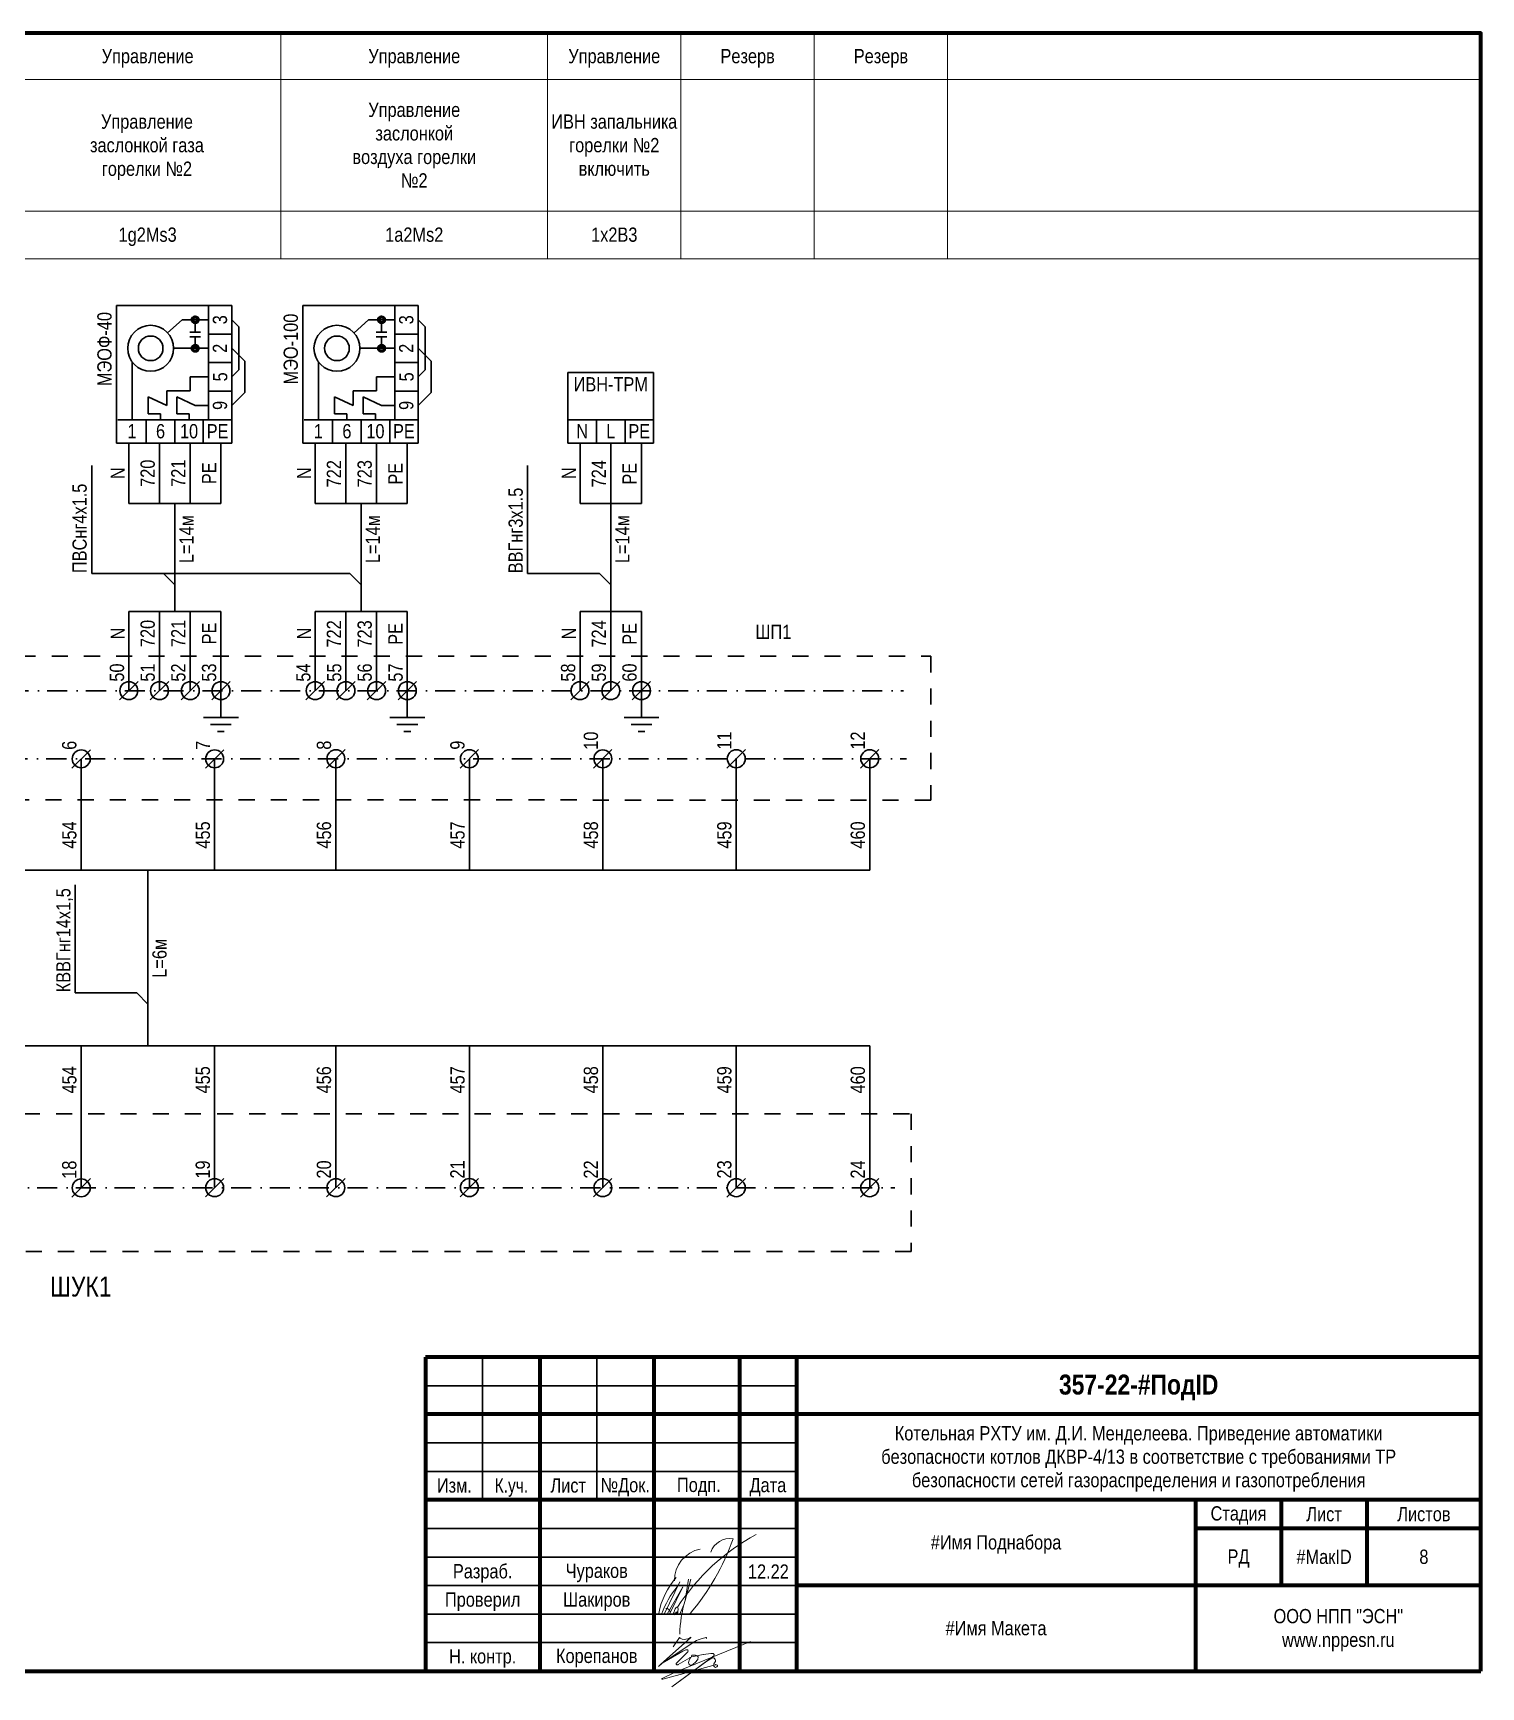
# Model space of a CAD drawing. Header units: millimetres. Extents: x -6000 to 26000, y -6000 to 26000.
# Drawn here: x 161.2 to 415, y -3830.4 to -3540.6 of the extents above; entities that cross this region are included whole.
import ezdxf

# ---------------------------------------------------------------- set-up
doc = ezdxf.new("R2010")
doc.units = ezdxf.units.MM
doc.header["$MEASUREMENT"] = 0
doc.linetypes.add('Штриховая', pattern=[5.644444, 2.822222, -2.822222])
doc.linetypes.add('Штрихпунктирная', pattern=[6.702778, 3.527778, -1.763889, 0, -1.411111])
for name, color, linetype, lineweight in [('0_Ном._пера__1', 7, 'Continuous', 15), ('0_Ном._пера__21', 7, 'Continuous', 30), ('0_Ном._пера__246', 7, 'Continuous', 100), ('2D - Общий_Ном._пера__1', 7, 'Continuous', 15), ('2D - Общий_Ном._пера__21', 7, 'Continuous', 30), ('2D - Общий_Ном._пера__41', 7, 'Continuous', 60), ('Аннотация - Текст_Ном._пера__1', 7, 'Continuous', 15)]:
    doc.layers.add(name, color=color, linetype=linetype, lineweight=lineweight)
doc.layers.add('0_Ном._пера__9', color=7, linetype='Continuous', lineweight=15, true_color=0x3dad99)
doc.styles.add('СГЕНЕРИР_СТИЛЬ_1', font='')
doc.styles.add('СГЕНЕРИР_СТИЛЬ_4', font='')
doc.styles.get('СГЕНЕРИР_СТИЛЬ_1').set_extended_font_data('Arial Narrow')
doc.styles.get('СГЕНЕРИР_СТИЛЬ_4').set_extended_font_data('Arial Narrow', bold=True)

msp = doc.modelspace()

# ---------------------------------------------------------------- linework, layer by layer
at = {"layer": '0_Ном._пера__21', "color": 7, "linetype": 'Continuous', "lineweight": 30}
for p, q in [((415, -3772.65), (230, -3772.65)), ((230, -3772.65), (230, -3827.65)), ((240, -3772.65), (240, -3797.65)), ((250, -3772.65), (250, -3827.65)), ((260, -3772.65), (260, -3797.65)), ((270, -3772.65), (270, -3827.65)), ((285, -3772.65), (285, -3827.65)), ((295, -3772.65), (295, -3827.65)), ((230, -3777.65), (295, -3777.65)), ((415, -3782.65), (230, -3782.65)), ((230, -3787.65), (295, -3787.65)), ((295, -3792.65), (230, -3792.65)), ((415, -3797.65), (230, -3797.65)), ((365, -3827.65), (365, -3797.65)), ((380, -3797.65), (380, -3812.65)), ((395, -3797.65), (395, -3812.65)), ((295, -3802.65), (230, -3802.65)), ((415, -3802.65), (365, -3802.65)), ((295, -3807.65), (230, -3807.65)), ((295, -3812.65), (230, -3812.65)), ((415, -3812.65), (295, -3812.65)), ((295, -3817.65), (230, -3817.65)), ((295, -3822.65), (230, -3822.65))]:
    msp.add_line(p, q, dxfattribs=at)
at = {"layer": '0_Ном._пера__246', "color": 7, "linetype": 'Continuous', "lineweight": 100}
for p, q in [((415, -3772.65), (230, -3772.65)), ((230, -3772.65), (230, -3827.65)), ((250, -3772.65), (250, -3827.65)), ((270, -3772.65), (270, -3827.65)), ((285, -3772.65), (285, -3827.65)), ((295, -3772.65), (295, -3827.65)), ((415, -3782.65), (230, -3782.65)), ((415, -3797.65), (230, -3797.65)), ((365, -3827.65), (365, -3797.65)), ((380, -3797.65), (380, -3812.65)), ((395, -3797.65), (395, -3812.65)), ((415, -3802.65), (365, -3802.65)), ((415, -3812.65), (295, -3812.65))]:
    msp.add_line(p, q, dxfattribs=at)
at = {"layer": '0_Ном._пера__246', "color": 7, "linetype": 'Continuous', "lineweight": 100, "flags": 128}
msp.add_lwpolyline([(415, -3827.65), (415, -3540.65), (20, -3540.65), (20, -3827.65)], close=True, dxfattribs=at)
at = {"layer": '0_Ном._пера__9', "color": 135, "linetype": 'Continuous', "lineweight": 15, "true_color": 0x3dad99}
for p, q in [((274.54, -3811.99), (271.86, -3817.54)), ((272.35, -3817.64), (275.1, -3812.85)), ((275.1, -3812.85), (272.84, -3817.54)), ((275.49, -3815.28), (276.47, -3811.52)), ((275.49, -3815.28), (276.07, -3811.55)), ((274.53, -3817.8), (275.27, -3816.05)), ((273.33, -3817.64), (273.51, -3817.31)), ((274.27, -3816.71), (274.13, -3817.75))]:
    msp.add_line(p, q, dxfattribs=at)
at = {"layer": '0_Ном._пера__9', "color": 135, "linetype": 'Continuous', "lineweight": 15, "true_color": 0x3dad99, "flags": 128}
for points in [[(273.37, -3823.4), (274.48, -3821.77, -0.414214), (274.51, -3821.77), (274.64, -3821.86, 0.267949), (275.98, -3821.96), (276.48, -3821.72, -0.775573), (276.51, -3821.75), (271.17, -3826.49), (270.81, -3826.84), (270.95, -3826.7, 0.030067), (271.39, -3826.33), (276.91, -3822.64, -0.091908), (278.11, -3822.05), (279.12, -3821.78, -0.933541), (279.19, -3821.9)], [(271.87, -3826.02), (275.11, -3824.17, -0.08719), (275.64, -3823.94), (275.75, -3823.91, -0.702393), (275.98, -3824.25), (273.94, -3826.28, 0.136086), (273.9, -3826.39, 0.443716), (274.02, -3826.52), (274.18, -3826.52, 0.161222), (274.25, -3826.5), (276.29, -3825.3, -0.026522), (276.38, -3825.24, -0.768791), (276.46, -3825.31), (276.23, -3825.74, 0.105043), (276.11, -3826.16, 0.43472), (276.54, -3826.62, 0.16132), (276.66, -3826.58), (277.28, -3826.12, 0.102211), (277.56, -3825.81), (277.58, -3825.77, -0.023478), (277.62, -3825.71, 0.197304), (277.75, -3825.15, 0.161257), (277.69, -3825.04, 0.094433), (277.46, -3824.89), (277.44, -3824.88, 0.083774), (277.2, -3824.82, 0.05387), (276.8, -3824.84, 0.985858), (276.69, -3825.16), (278.65, -3824.72, -0.027151), (278.73, -3824.71), (280.02, -3824.57, -0.046388), (280.15, -3824.56), (280.38, -3824.58, -0.65616), (280.5, -3824.94), (273.14, -3830.41), (279.32, -3825.91), (280.16, -3825.36), (280.27, -3825.34, -0.038414), (280.38, -3825.33), (280.48, -3825.33), (280.5, -3825.34, -0.402341), (280.8, -3825.94, 0.020676), (280.78, -3826), (280.55, -3826.38, 0.467701), (280.83, -3826.99, 0.131652), (281.07, -3826.9, 0.726247), (280.97, -3826.53), (280.88, -3826.51, 0.115506), (280.74, -3826.53), (274.6, -3828.24), (271.6, -3829.07), (271.48, -3829.06, -0.747293), (271.44, -3828.91), (273.5, -3827.93), (286.93, -3822.46)]]:
    msp.add_lwpolyline(points, format="xyb", dxfattribs=at)
at = {"layer": '0_Ном._пера__9', "color": 135, "linetype": 'Continuous', "lineweight": 15, "true_color": 0x3dad99}
for centre, radius, start, end in [((306.41, -3837.48), 38.51, 118.6981, 146.8966), ((243.78, -3790.14), 42.61, 319.6537, 340.3805), ((283.34, -3807.92), 3.52, 80.6082, 161.7985), ((279.27, -3811.79), 5.66, 101.6434, 180.3746), ((283.79, -3819.88), 13.12, 138.6736, 169.7126), ((286.05, -3822.89), 15.59, 139.9163, 160.3208), ((296.11, -3821.52), 21.55, 163.167, 179.0964), ((272.19, -3817.33), 0.668, 353.3227, 96.6773), ((273.35, -3817.03), 0.661, 268.7016, 341.1724)]:
    msp.add_arc(centre, radius, start, end, dxfattribs=at)
msp.add_ellipse((273.9, -3817.1), major_axis=(0.248, 0.662), ratio=0.421875, dxfattribs=at)
at = {"layer": '2D - Общий_Ном._пера__1', "color": 7, "linetype": 'Continuous', "lineweight": 15}
for p, q in [((204.64, -3540.65), (204.64, -3580.18)), ((204.64, -3540.65), (204.64, -3580.18)), ((251.39, -3540.65), (251.39, -3580.18)), ((274.76, -3540.65), (274.76, -3580.18)), ((298.13, -3540.65), (298.13, -3580.18)), ((321.51, -3540.65), (321.51, -3580.18)), ((20, -3548.76), (415, -3548.76)), ((20, -3571.82), (415, -3571.82)), ((20, -3580.18), (415, -3580.18))]:
    msp.add_line(p, q, dxfattribs=at)
at = {"layer": '2D - Общий_Ном._пера__21', "color": 7, "linetype": 'Continuous', "lineweight": 30}
for p, q in [((196.03, -3588.38), (175.83, -3588.38)), ((175.83, -3588.38), (175.83, -3612.5)), ((191.92, -3608.38), (191.92, -3588.38)), ((196.03, -3612.5), (196.03, -3588.38)), ((228.7, -3588.38), (208.49, -3588.38)), ((208.49, -3588.38), (208.49, -3612.5)), ((224.58, -3608.38), (224.58, -3588.38)), ((228.7, -3612.5), (228.7, -3588.38)), ((187.31, -3590.88), (184.78, -3593.17)), ((191.92, -3590.88), (187.31, -3590.88)), ((188.69, -3593.03), (190.53, -3593.03)), ((189.61, -3593.03), (189.61, -3591.52)), ((196.03, -3590.88), (197.28, -3592.13)), ((197.28, -3599.63), (197.28, -3592.13)), ((219.97, -3590.88), (217.45, -3593.17)), ((224.58, -3590.88), (219.97, -3590.88)), ((221.36, -3593.03), (223.2, -3593.03)), ((222.28, -3593.03), (222.28, -3591.52)), ((228.7, -3590.88), (229.95, -3592.13)), ((229.95, -3599.63), (229.95, -3592.13)), ((191.92, -3595.88), (185.83, -3595.88)), ((188.69, -3593.84), (190.53, -3593.84)), ((189.61, -3595.36), (189.61, -3593.84)), ((191.92, -3593.38), (196.03, -3593.38)), ((196.03, -3595.88), (198.29, -3598.14)), ((224.58, -3595.88), (218.49, -3595.88)), ((221.36, -3593.84), (223.2, -3593.84)), ((222.28, -3595.36), (222.28, -3593.84)), ((224.58, -3593.38), (228.7, -3593.38)), ((228.7, -3595.88), (230.95, -3598.14)), ((178.53, -3608.38), (178.53, -3598.25)), ((191.92, -3598.38), (196.03, -3598.38)), ((198.29, -3603.62), (198.29, -3598.14)), ((211.2, -3608.38), (211.2, -3598.25)), ((224.58, -3598.38), (228.7, -3598.38)), ((230.95, -3603.62), (230.95, -3598.14)), ((188.71, -3603.34), (188.71, -3600.88)), ((188.71, -3600.88), (191.92, -3600.88)), ((196.03, -3600.88), (197.28, -3599.63)), ((221.37, -3603.34), (221.37, -3600.88)), ((221.37, -3600.88), (224.58, -3600.88)), ((228.7, -3600.88), (229.95, -3599.63)), ((254.96, -3600.14), (269.96, -3600.14)), ((254.96, -3612.5), (254.96, -3600.14)), ((269.96, -3600.14), (269.96, -3612.5)), ((181.38, -3607.36), (181.38, -3604.4)), ((184.63, -3605.88), (181.38, -3604.4)), ((184.63, -3605.88), (184.63, -3603.34)), ((184.63, -3603.34), (188.71, -3603.34)), ((186.38, -3607.36), (186.38, -3604.4)), ((189.63, -3605.88), (186.38, -3604.4)), ((191.92, -3603.38), (196.03, -3603.38)), ((196.03, -3605.88), (198.29, -3603.62)), ((214.04, -3607.36), (214.04, -3604.4)), ((217.29, -3605.88), (214.04, -3604.4)), ((217.29, -3605.88), (217.29, -3603.34)), ((217.29, -3603.34), (221.37, -3603.34)), ((219.04, -3607.36), (219.04, -3604.4)), ((222.29, -3605.88), (219.04, -3604.4)), ((224.58, -3603.38), (228.7, -3603.38)), ((228.7, -3605.88), (230.95, -3603.62)), ((183.53, -3607.36), (181.38, -3607.36)), ((183.53, -3608.38), (183.53, -3607.36)), ((188.53, -3607.36), (186.38, -3607.36)), ((188.53, -3608.38), (188.53, -3607.36)), ((191.92, -3605.88), (189.63, -3605.88)), ((216.2, -3607.36), (214.04, -3607.36)), ((216.2, -3608.38), (216.2, -3607.36)), ((221.2, -3607.36), (219.04, -3607.36)), ((221.2, -3608.38), (221.2, -3607.36)), ((224.58, -3605.88), (222.29, -3605.88)), ((176.03, -3608.38), (196.03, -3608.38)), ((181.03, -3608.38), (181.03, -3612.5)), ((186.03, -3608.38), (186.03, -3612.5)), ((191.03, -3608.38), (191.03, -3612.5)), ((208.7, -3608.38), (228.7, -3608.38)), ((213.7, -3608.38), (213.7, -3612.5)), ((218.7, -3608.38), (218.7, -3612.5)), ((223.7, -3608.38), (223.7, -3612.5)), ((254.96, -3608.38), (269.96, -3608.38)), ((259.96, -3612.5), (259.96, -3608.38)), ((264.96, -3612.5), (264.96, -3608.38)), ((175.83, -3612.5), (196.03, -3612.5)), ((177.98, -3623.04), (177.98, -3612.5)), ((183.36, -3623.04), (183.36, -3612.5)), ((188.75, -3623.04), (188.75, -3612.5)), ((194.13, -3623.04), (194.13, -3612.5)), ((208.49, -3612.5), (228.7, -3612.5)), ((210.64, -3623.04), (210.64, -3612.5)), ((216.03, -3623.04), (216.03, -3612.5)), ((221.41, -3623.04), (221.41, -3612.5)), ((226.79, -3623.04), (226.79, -3612.5)), ((269.96, -3612.5), (254.96, -3612.5)), ((257.07, -3623.04), (257.07, -3612.5)), ((262.46, -3623.04), (262.46, -3612.5)), ((267.84, -3623.04), (267.84, -3612.5)), ((171.47, -3616.42), (171.47, -3635.35)), ((247.87, -3616.42), (247.87, -3635.35)), ((177.98, -3623.04), (194.13, -3623.04)), ((186.05, -3623.04), (186.05, -3642)), ((210.64, -3623.04), (226.79, -3623.04)), ((218.72, -3623.04), (218.72, -3642)), ((257.07, -3623.04), (267.84, -3623.04)), ((262.46, -3623.04), (262.46, -3642)), ((171.47, -3635.35), (216.74, -3635.35)), ((186.05, -3637.33), (184.08, -3635.35)), ((218.72, -3637.33), (216.74, -3635.35)), ((247.87, -3635.35), (260.48, -3635.35)), ((262.46, -3637.33), (260.48, -3635.35)), ((177.98, -3655.86), (177.98, -3642)), ((177.98, -3642), (194.13, -3642)), ((183.36, -3655.86), (183.36, -3642)), ((188.75, -3655.86), (188.75, -3642)), ((194.13, -3655.86), (194.13, -3642)), ((210.64, -3655.86), (210.64, -3642)), ((210.64, -3642), (226.79, -3642)), ((216.03, -3655.86), (216.03, -3642)), ((221.41, -3655.86), (221.41, -3642)), ((226.79, -3655.86), (226.79, -3642)), ((257.07, -3655.86), (257.07, -3642)), ((257.07, -3642), (267.84, -3642)), ((262.46, -3655.86), (262.46, -3642)), ((267.84, -3655.86), (267.84, -3642)), ((176.35, -3657.49), (179.59, -3654.25)), ((181.74, -3657.49), (184.97, -3654.25)), ((187.12, -3657.49), (190.35, -3654.25)), ((192.5, -3657.49), (195.74, -3654.25)), ((194.13, -3655.86), (194.13, -3660.55)), ((209.02, -3657.49), (212.25, -3654.25)), ((214.4, -3657.49), (217.63, -3654.25)), ((219.78, -3657.49), (223.02, -3654.25)), ((225.16, -3657.49), (228.4, -3654.25)), ((226.79, -3655.86), (226.79, -3660.55)), ((255.45, -3657.49), (258.68, -3654.25)), ((260.83, -3657.49), (264.06, -3654.25)), ((266.21, -3657.49), (269.45, -3654.25)), ((267.84, -3655.86), (267.84, -3660.55)), ((191.08, -3660.55), (197.18, -3660.55)), ((192.31, -3661.78), (195.94, -3661.78)), ((223.74, -3660.55), (229.84, -3660.55)), ((224.97, -3661.78), (228.61, -3661.78)), ((264.79, -3660.55), (270.89, -3660.55)), ((266.02, -3661.78), (269.66, -3661.78)), ((193.54, -3663.02), (194.71, -3663.02)), ((226.21, -3663.02), (227.38, -3663.02)), ((267.25, -3663.02), (268.42, -3663.02)), ((168, -3669.44), (171.24, -3666.2)), ((169.63, -3687.29), (169.63, -3667.81)), ((191.4, -3669.44), (194.63, -3666.2)), ((193.02, -3687.29), (193.02, -3667.81)), ((212.64, -3669.41), (215.88, -3666.18)), ((214.27, -3687.29), (214.27, -3667.79)), ((236.04, -3669.41), (239.27, -3666.18)), ((237.67, -3687.29), (237.67, -3667.79)), ((259.44, -3669.43), (262.67, -3666.19)), ((261.06, -3687.29), (261.06, -3667.8)), ((282.83, -3669.41), (286.07, -3666.18)), ((284.46, -3687.29), (284.46, -3667.79)), ((306.23, -3669.41), (309.47, -3666.18)), ((307.86, -3687.29), (307.86, -3667.8)), ((52.64, -3687.29), (307.86, -3687.29)), ((181.33, -3687.29), (181.33, -3718.11)), ((168.59, -3689.86), (168.59, -3708.8)), ((168.59, -3708.8), (179.35, -3708.8)), ((181.33, -3710.77), (179.35, -3708.8)), ((52.64, -3718.11), (307.86, -3718.11)), ((169.63, -3742.97), (169.63, -3718.11)), ((193.02, -3742.94), (193.02, -3718.11)), ((214.27, -3742.94), (214.27, -3718.11)), ((237.67, -3742.92), (237.67, -3718.11)), ((261.06, -3742.94), (261.06, -3718.11)), ((284.46, -3742.95), (284.46, -3718.11)), ((307.86, -3742.95), (307.86, -3718.11)), ((168, -3744.59), (171.24, -3741.36)), ((191.4, -3744.56), (194.63, -3741.33)), ((212.64, -3744.56), (215.88, -3741.33)), ((236.04, -3744.55), (239.27, -3741.32)), ((259.44, -3744.56), (262.67, -3741.33)), ((282.83, -3744.58), (286.07, -3741.34)), ((306.23, -3744.58), (309.47, -3741.34))]:
    msp.add_line(p, q, dxfattribs=at)
at = {"layer": '2D - Общий_Ном._пера__21', "color": 7, "linetype": 'Штриховая', "lineweight": 30}
for p, q in [((34.64, -3649.84), (318.57, -3649.84)), ((318.57, -3649.84), (318.57, -3675.02)), ((318.57, -3675.02), (34.58, -3675)), ((24.11, -3730), (315.13, -3730)), ((315.13, -3730), (315.13, -3754.14)), ((315.13, -3754.14), (24.11, -3754.14))]:
    msp.add_line(p, q, dxfattribs=at)
at = {"layer": '2D - Общий_Ном._пера__21', "color": 7, "linetype": 'Штрихпунктирная', "lineweight": 30}
for p, q in [((41.2, -3655.86), (313.76, -3655.86)), ((41.05, -3667.79), (314.32, -3667.79)), ((46.23, -3742.94), (312.28, -3742.94))]:
    msp.add_line(p, q, dxfattribs=at)
at = {"layer": '2D - Общий_Ном._пера__21', "color": 7, "linetype": 'Continuous', "lineweight": 30}
for centre, radius in [((181.8, -3595.88), 4.03), ((214.46, -3595.88), 4.03), ((181.8, -3595.88), 2.16), ((214.46, -3595.88), 2.16), ((177.98, -3655.86), 1.57), ((183.36, -3655.86), 1.57), ((188.75, -3655.86), 1.57), ((194.13, -3655.86), 1.57), ((210.64, -3655.86), 1.57), ((216.03, -3655.86), 1.57), ((221.41, -3655.86), 1.57), ((226.79, -3655.86), 1.57), ((257.07, -3655.86), 1.57), ((262.46, -3655.86), 1.57), ((267.84, -3655.86), 1.57), ((169.63, -3667.81), 1.57), ((193.02, -3667.81), 1.57), ((214.27, -3667.79), 1.57), ((237.67, -3667.79), 1.57), ((261.06, -3667.8), 1.57), ((284.46, -3667.79), 1.57), ((307.86, -3667.79), 1.57), ((169.63, -3742.97), 1.57), ((193.02, -3742.94), 1.57), ((214.27, -3742.94), 1.57), ((237.67, -3742.92), 1.57), ((261.06, -3742.94), 1.57), ((284.46, -3742.95), 1.57), ((307.86, -3742.95), 1.57)]:
    msp.add_circle(centre, radius, dxfattribs=at)
at = {"layer": '2D - Общий_Ном._пера__41', "color": 7, "linetype": 'Continuous', "lineweight": 60}
for centre in [(189.61, -3590.88), (222.28, -3590.88), (189.61, -3595.88), (222.28, -3595.88)]:
    msp.add_circle(centre, 0.523, dxfattribs=at)

# ---------------------------------------------------------------- texts
at = {"layer": '0_Ном._пера__1', "color": 7, "linetype": 'Continuous', "lineweight": 15, "attachment_point": 5}
for s, insert, char_height, style in [('\\A1;{\\pqc;\\fArial Narrow|b1|i0|c204|p34;357-22\\fArial Narrow|b1|i0|c204|p34;-\\fArial Narrow|b1|i0|c204|p34;#ПодID}', (355, -3777.94), 3.5, 'СГЕНЕРИР_СТИЛЬ_4'), ('\\A1;{\\pqc;\\fArial Narrow|b0|i0|c204|p34;Изм.}', (235.04, -3795.13), 2.5, 'СГЕНЕРИР_СТИЛЬ_1'), ('\\A1;{\\W0.950000x;\\pqc;\\fArial Narrow|b0|i0|c204|p34;К.уч.}', (245.04, -3795.48), 2.5, 'СГЕНЕРИР_СТИЛЬ_1'), ('\\A1;{\\pqc;\\fArial Narrow|b0|i0|c204|p34;Лист}', (255, -3795.13), 2.5, 'СГЕНЕРИР_СТИЛЬ_1'), ('\\A1;{\\pqc;\\fArial Narrow|b0|i0|c204|p34;№Док.}', (265, -3795.4), 2.5, 'СГЕНЕРИР_СТИЛЬ_1'), ('\\A1;{\\pqc;\\fArial Narrow|b0|i0|c204|p34; Подп.}', (277.5, -3795.37), 2.5, 'СГЕНЕРИР_СТИЛЬ_1'), ('\\A1;{\\pqc;\\fArial Narrow|b0|i0|c204|p34;Дата}', (290, -3795.4), 2.5, 'СГЕНЕРИР_СТИЛЬ_1'), ('\\A1;{\\pqc;\\fArial Narrow|b0|i0|c204|p34;Стадия}', (372.5, -3800.37), 2.5, 'СГЕНЕРИР_СТИЛЬ_1'), ('\\A1;{\\pqc;\\fArial Narrow|b0|i0|c204|p34;Лист}', (387.5, -3800.15), 2.5, 'СГЕНЕРИР_СТИЛЬ_1'), ('\\A1;{\\pqc;\\fArial Narrow|b0|i0|c204|p34;Листов}', (405, -3800.15), 2.5, 'СГЕНЕРИР_СТИЛЬ_1'), ('\\A1;{\\pqc;\\fArial Narrow|b0|i0|c204|p34;#Имя Поднабора}', (330, -3805.45), 2.5, 'СГЕНЕРИР_СТИЛЬ_1'), ('\\A1;{\\pqc;\\fArial Narrow|b0|i0|c204|p34;РД}', (372.5, -3807.93), 2.5, 'СГЕНЕРИР_СТИЛЬ_1'), ('\\A1;{\\pqc;\\fArial Narrow|b0|i0|c204|p34;#МакID}', (387.5, -3807.63), 2.5, 'СГЕНЕРИР_СТИЛЬ_1'), ('\\A1;{\\pqc;\\fArial Narrow|b0|i0|c204|p34;#Имя Макета}', (330, -3820.13), 2.5, 'СГЕНЕРИР_СТИЛЬ_1')]:
    msp.add_mtext(s, dxfattribs=dict(at, insert=insert, char_height=char_height, style=style))
at = {"layer": '0_Ном._пера__1', "color": 7, "linetype": 'Continuous', "lineweight": 15, "insert": (355, -3790.45), "char_height": 2.5, "width": 102.1134, "attachment_point": 5, "line_spacing_factor": 0.984993, "style": 'СГЕНЕРИР_СТИЛЬ_1'}
msp.add_mtext('\\A1;{\\pqc;\\fArial Narrow|b0|i0|c204|p34;Котельная РХТУ им. Д.И. Менделеева. Приведение автоматики безопасности котлов ДКВР-4/13 в соответствие с требованиями ТР безопасности сетей газораспределения и газопотребления}', dxfattribs=at)
at = {"layer": '0_Ном._пера__1', "color": 7, "linetype": 'Continuous', "lineweight": 15, "insert": (390, -3820.46), "char_height": 2.5, "attachment_point": 5, "line_spacing_factor": 0.996855, "style": 'СГЕНЕРИР_СТИЛЬ_1'}
msp.add_mtext('\\A1;{\\pqc;\\fArial Narrow|b0|i0|c204|p34;ООО НПП "ЭСН"\\P\\pqc;\\fArial Narrow|b0|i0|c204|p34;www.nppesn.ru}', dxfattribs=at)
at = {"layer": 'Аннотация - Текст_Ном._пера__1', "color": 7, "linetype": 'Continuous', "lineweight": 15, "attachment_point": 2, "style": 'СГЕНЕРИР_СТИЛЬ_1'}
for s, insert, char_height in [('\\A1;{\\pqc;\\fArial Narrow|b0|i0|c204|p34;Управление}', (181.27, -3543.43), 2.5), ('\\A1;{\\pqc;\\fArial Narrow|b0|i0|c204|p34;Управление}', (228.01, -3543.43), 2.5), ('\\A1;{\\pqc;\\fArial Narrow|b0|i0|c204|p34;Управление}', (263.07, -3543.43), 2.5), ('\\A1;{\\pqc;\\fArial Narrow|b0|i0|c204|p34;Резерв}', (286.45, -3543.43), 2.5), ('\\A1;{\\pqc;\\fArial Narrow|b0|i0|c204|p34;Резерв}', (309.82, -3543.43), 2.5), ('\\A1;{\\pqc;\\fArial Narrow|b0|i0|c204|p34;1g\\fArial Narrow|b0|i0|c204|p34;2\\fArial Narrow|b0|i0|c204|p34;Ms3}', (181.27, -3574.71), 2.5), ('\\A1;{\\pqc;\\fArial Narrow|b0|i0|c204|p34;1a\\fArial Narrow|b0|i0|c204|p34;2\\fArial Narrow|b0|i0|c204|p34;Ms2}', (228.01, -3574.71), 2.5), ('\\A1;{\\pqc;\\fArial Narrow|b0|i0|c204|p34;1x\\fArial Narrow|b0|i0|c204|p34;2\\fArial Narrow|b0|i0|c204|p34;B3}', (263.07, -3574.71), 2.5), ('\\A1;{\\pqc;\\fArial Narrow|b0|i0|c204|p34;ИВН-ТРМ}', (262.46, -3600.93), 2.5), ('\\A1;{\\pqc;\\fArial Narrow|b0|i0|c204|p34;1}', (178.53, -3609.15), 2.5), ('\\A1;{\\pqc;\\fArial Narrow|b0|i0|c204|p34;6}', (183.53, -3609.15), 2.5), ('\\A1;{\\pqc;\\fArial Narrow|b0|i0|c204|p34;10}', (188.53, -3609.15), 2.5), ('\\A1;{\\pqc;\\fArial Narrow|b0|i0|c204|p34;PE}', (193.53, -3609.16), 2.5), ('\\A1;{\\pqc;\\fArial Narrow|b0|i0|c204|p34;1}', (211.2, -3609.15), 2.5), ('\\A1;{\\pqc;\\fArial Narrow|b0|i0|c204|p34;6}', (216.2, -3609.15), 2.5), ('\\A1;{\\pqc;\\fArial Narrow|b0|i0|c204|p34;10}', (221.2, -3609.15), 2.5), ('\\A1;{\\pqc;\\fArial Narrow|b0|i0|c204|p34;PE}', (226.2, -3609.16), 2.5), ('\\A1;{\\pqc;\\fArial Narrow|b0|i0|c204|p34;N}', (257.46, -3609.16), 2.5), ('\\A1;{\\pqc;\\fArial Narrow|b0|i0|c204|p34;L}', (262.46, -3609.16), 2.5), ('\\A1;{\\pqc;\\fArial Narrow|b0|i0|c204|p34;PE}', (267.46, -3609.16), 2.5), ('\\A1;{\\pqc;\\fArial Narrow|b0|i0|c204|p34;ШП1}', (290.97, -3644.3), 2.5), ('\\A1;{\\pqc;\\fArial Narrow|b0|i0|c204|p34;ШУК1}', (169.54, -3758.51), 3.5), ('\\A1;{\\pqc;\\fArial Narrow|b0|i0|c204|p34;8}', (405, -3806.36), 2.5), ('\\A1;{\\pqc;\\fArial Narrow|b0|i0|c204|p34;Разраб.}', (240, -3808.89), 2.5), ('\\A1;{\\pqc;\\fArial Narrow|b0|i0|c204|p34;Чураков}', (260, -3808.81), 2.5), ('\\A1;{\\pqc;\\fArial Narrow|b0|i0|c204|p34;12.22}', (290.08, -3808.95), 2.5), ('\\A1;{\\pqc;\\fArial Narrow|b0|i0|c204|p34;Проверил}', (240, -3813.85), 2.5), ('\\A1;{\\pqc;\\fArial Narrow|b0|i0|c204|p34;Шакиров}', (260, -3813.85), 2.5), ('\\A1;{\\pqc;\\fArial Narrow|b0|i0|c204|p34;Н. контр.}', (240, -3823.8), 2.5), ('\\A1;{\\pqc;\\fArial Narrow|b0|i0|c204|p34;Корепанов}', (260, -3823.72), 2.5)]:
    msp.add_mtext(s, dxfattribs=dict(at, insert=insert, char_height=char_height))
at = {"layer": 'Аннотация - Текст_Ном._пера__1', "color": 7, "linetype": 'Continuous', "lineweight": 15, "char_height": 2.5, "width": 23.3734, "attachment_point": 2, "style": 'СГЕНЕРИР_СТИЛЬ_1'}
for s, insert, line_spacing_factor in [('\\A1;{\\pqc;\\fArial Narrow|b0|i0|c204|p34;Управление заслонкой газа горелки №\\fArial Narrow|b0|i0|c204|p34;2}', (181.15, -3554.9), 0.991143), ('\\A1;{\\pqc;\\fArial Narrow|b0|i0|c204|p34;Управление заслонкой воздуха горелки №\\fArial Narrow|b0|i0|c204|p34;2}', (228.01, -3552.84), 0.989585), ('\\A1;{\\pqc;\\fArial Narrow|b0|i0|c204|p34;ИВН запальника горелки №\\fArial Narrow|b0|i0|c204|p34;2\\fArial Narrow|b0|i0|c204|p34; включить}', (263.07, -3554.9), 0.990239)]:
    msp.add_mtext(s, dxfattribs=dict(at, insert=insert, line_spacing_factor=line_spacing_factor))
at = {"layer": 'Аннотация - Текст_Ном._пера__1', "color": 7, "linetype": 'Continuous', "lineweight": 15, "char_height": 2.5, "attachment_point": 2, "rotation": 90, "style": 'СГЕНЕРИР_СТИЛЬ_1'}
for s, insert in [('\\A1;{\\pqc;\\fArial Narrow|b0|i0|c204|p34;МЭО\\fArial Narrow|b0|i0|c204|p34;Ф\\fArial Narrow|b0|i0|c204|p34;-40}', (172.45, -3596.01)), ('\\A1;{\\pqc;\\fArial Narrow|b0|i0|c204|p34;МЭО-\\fArial Narrow|b0|i0|c204|p34;10\\fArial Narrow|b0|i0|c204|p34;0}', (205.11, -3596.01)), ('\\A1;{\\pqc;\\fArial Narrow|b0|i0|c204|p34;3}', (192.69, -3590.88)), ('\\A1;{\\pqc;\\fArial Narrow|b0|i0|c204|p34;3}', (225.35, -3590.88)), ('\\A1;{\\pqc;\\fArial Narrow|b0|i0|c204|p34;2}', (192.69, -3595.88)), ('\\A1;{\\pqc;\\fArial Narrow|b0|i0|c204|p34;2}', (225.35, -3595.88)), ('\\A1;{\\pqc;\\fArial Narrow|b0|i0|c204|p34;5}', (192.73, -3600.88)), ('\\A1;{\\pqc;\\fArial Narrow|b0|i0|c204|p34;5}', (225.39, -3600.88)), ('\\A1;{\\pqc;\\fArial Narrow|b0|i0|c204|p34;9}', (192.69, -3605.88)), ('\\A1;{\\pqc;\\fArial Narrow|b0|i0|c204|p34;9}', (225.35, -3605.88)), ('\\A1;{\\pqc;\\fArial Narrow|b0|i0|c204|p34;7\\fArial Narrow|b0|i0|c204|p34;2\\fArial Narrow|b0|i0|c204|p34;0}', (180.02, -3617.77)), ('\\A1;{\\pqc;\\fArial Narrow|b0|i0|c204|p34;7\\fArial Narrow|b0|i0|c204|p34;2\\fArial Narrow|b0|i0|c204|p34;1}', (185.4, -3617.77)), ('\\A1;{\\pqc;\\fArial Narrow|b0|i0|c204|p34;PE}', (190.79, -3617.77)), ('\\A1;{\\pqc;\\fArial Narrow|b0|i0|c204|p34;7\\fArial Narrow|b0|i0|c204|p34;2\\fArial Narrow|b0|i0|c204|p34;2}', (212.68, -3617.85)), ('\\A1;{\\pqc;\\fArial Narrow|b0|i0|c204|p34;7\\fArial Narrow|b0|i0|c204|p34;2\\fArial Narrow|b0|i0|c204|p34;3}', (218.06, -3617.85)), ('\\A1;{\\pqc;\\fArial Narrow|b0|i0|c204|p34;PE}', (223.45, -3617.85)), ('\\A1;{\\pqc;\\fArial Narrow|b0|i0|c204|p34;7\\fArial Narrow|b0|i0|c204|p34;2\\fArial Narrow|b0|i0|c204|p34;4}', (259.11, -3617.85)), ('\\A1;{\\pqc;\\fArial Narrow|b0|i0|c204|p34;PE}', (264.5, -3617.85)), ('\\A1;{\\pqc;\\fArial Narrow|b0|i0|c204|p34;N}', (174.77, -3617.77)), ('\\A1;{\\pqc;\\fArial Narrow|b0|i0|c204|p34;N}', (207.43, -3617.77)), ('\\A1;{\\pqc;\\fArial Narrow|b0|i0|c204|p34;N}', (253.86, -3617.77)), ('\\A1;{\\pqc;\\fArial Narrow|b0|i0|c204|p34;ПВС\\fArial Narrow|b0|i0|c204|p34;нг\\fArial Narrow|b0|i0|c204|p34;4х1.5}', (168.09, -3627.43)), ('\\A1;{\\pqc;\\fArial Narrow|b0|i0|c204|p34;ВВГнг\\fArial Narrow|b0|i0|c204|p34;3\\fArial Narrow|b0|i0|c204|p34;х1.5}', (244.53, -3627.79)), ('\\A1;{\\pqc;\\fArial Narrow|b0|i0|c204|p34;L=1\\fArial Narrow|b0|i0|c204|p34;4\\fArial Narrow|b0|i0|c204|p34;м}', (186.83, -3629.3)), ('\\A1;{\\pqc;\\fArial Narrow|b0|i0|c204|p34;L=1\\fArial Narrow|b0|i0|c204|p34;4\\fArial Narrow|b0|i0|c204|p34;м}', (219.49, -3629.3)), ('\\A1;{\\pqc;\\fArial Narrow|b0|i0|c204|p34;L=1\\fArial Narrow|b0|i0|c204|p34;4\\fArial Narrow|b0|i0|c204|p34;м}', (263.23, -3629.3)), ('\\A1;{\\pqc;\\fArial Narrow|b0|i0|c204|p34;N}', (174.77, -3645.85)), ('\\A1;{\\pqc;\\fArial Narrow|b0|i0|c204|p34;7\\fArial Narrow|b0|i0|c204|p34;2\\fArial Narrow|b0|i0|c204|p34;0}', (180.02, -3645.84)), ('\\A1;{\\pqc;\\fArial Narrow|b0|i0|c204|p34;7\\fArial Narrow|b0|i0|c204|p34;2\\fArial Narrow|b0|i0|c204|p34;1}', (185.4, -3645.84)), ('\\A1;{\\pqc;\\fArial Narrow|b0|i0|c204|p34;PE}', (190.79, -3645.84)), ('\\A1;{\\pqc;\\fArial Narrow|b0|i0|c204|p34;N}', (207.43, -3645.85)), ('\\A1;{\\pqc;\\fArial Narrow|b0|i0|c204|p34;7\\fArial Narrow|b0|i0|c204|p34;2\\fArial Narrow|b0|i0|c204|p34;2}', (212.68, -3645.92)), ('\\A1;{\\pqc;\\fArial Narrow|b0|i0|c204|p34;7\\fArial Narrow|b0|i0|c204|p34;2\\fArial Narrow|b0|i0|c204|p34;3}', (218.06, -3645.92)), ('\\A1;{\\pqc;\\fArial Narrow|b0|i0|c204|p34;PE}', (223.45, -3645.92)), ('\\A1;{\\pqc;\\fArial Narrow|b0|i0|c204|p34;N}', (253.86, -3645.85)), ('\\A1;{\\pqc;\\fArial Narrow|b0|i0|c204|p34;7\\fArial Narrow|b0|i0|c204|p34;2\\fArial Narrow|b0|i0|c204|p34;4}', (259.11, -3645.92)), ('\\A1;{\\pqc;\\fArial Narrow|b0|i0|c204|p34;PE}', (264.5, -3645.92)), ('\\A1;{\\pqc;\\fArial Narrow|b0|i0|c204|p34;50}', (174.64, -3652.69)), ('\\A1;{\\pqc;\\fArial Narrow|b0|i0|c204|p34;51}', (180.02, -3652.69)), ('\\A1;{\\pqc;\\fArial Narrow|b0|i0|c204|p34;52}', (185.4, -3652.69)), ('\\A1;{\\pqc;\\fArial Narrow|b0|i0|c204|p34;53}', (190.79, -3652.69)), ('\\A1;{\\pqc;\\fArial Narrow|b0|i0|c204|p34;54}', (207.31, -3652.69)), ('\\A1;{\\pqc;\\fArial Narrow|b0|i0|c204|p34;55}', (212.72, -3652.69)), ('\\A1;{\\pqc;\\fArial Narrow|b0|i0|c204|p34;56}', (218.06, -3652.69)), ('\\A1;{\\pqc;\\fArial Narrow|b0|i0|c204|p34;57}', (223.48, -3652.69)), ('\\A1;{\\pqc;\\fArial Narrow|b0|i0|c204|p34;58}', (253.73, -3652.69)), ('\\A1;{\\pqc;\\fArial Narrow|b0|i0|c204|p34;59}', (259.11, -3652.69)), ('\\A1;{\\pqc;\\fArial Narrow|b0|i0|c204|p34;60}', (264.49, -3652.69)), ('\\A1;{\\pqc;\\fArial Narrow|b0|i0|c204|p34;6}', (166.28, -3665.44)), ('\\A1;{\\pqc;\\fArial Narrow|b0|i0|c204|p34;7}', (189.72, -3665.44)), ('\\A1;{\\pqc;\\fArial Narrow|b0|i0|c204|p34;8}', (210.92, -3665.41)), ('\\A1;{\\pqc;\\fArial Narrow|b0|i0|c204|p34;9}', (234.32, -3665.41)), ('\\A1;{\\pqc;\\fArial Narrow|b0|i0|c204|p34;10}', (257.72, -3664.62)), ('\\A1;{\\pqc;\\fArial Narrow|b0|i0|c204|p34;1\\fArial Narrow|b0|i0|c204|p34;1}', (281.11, -3664.61)), ('\\A1;{\\pqc;\\fArial Narrow|b0|i0|c204|p34;1\\fArial Narrow|b0|i0|c204|p34;2}', (304.51, -3664.61)), ('\\A1;{\\pqc;\\fArial Narrow|b0|i0|c204|p34;4\\fArial Narrow|b0|i0|c204|p34;54}', (166.29, -3681.15)), ('\\A1;{\\pqc;\\fArial Narrow|b0|i0|c204|p34;4\\fArial Narrow|b0|i0|c204|p34;55}', (189.69, -3681.15)), ('\\A1;{\\pqc;\\fArial Narrow|b0|i0|c204|p34;4\\fArial Narrow|b0|i0|c204|p34;56}', (210.92, -3681.15)), ('\\A1;{\\pqc;\\fArial Narrow|b0|i0|c204|p34;4\\fArial Narrow|b0|i0|c204|p34;57}', (234.33, -3681.15)), ('\\A1;{\\pqc;\\fArial Narrow|b0|i0|c204|p34;4\\fArial Narrow|b0|i0|c204|p34;58}', (257.72, -3681.15)), ('\\A1;{\\pqc;\\fArial Narrow|b0|i0|c204|p34;45\\fArial Narrow|b0|i0|c204|p34;9}', (281.11, -3681.15)), ('\\A1;{\\pqc;\\fArial Narrow|b0|i0|c204|p34;4\\fArial Narrow|b0|i0|c204|p34;60}', (304.51, -3681.15)), ('\\A1;{\\pqc;\\fArial Narrow|b0|i0|c204|p34;К\\fArial Narrow|b0|i0|c204|p34;ВВГнг1\\fArial Narrow|b0|i0|c204|p34;4\\fArial Narrow|b0|i0|c204|p34;х1,5}', (165.24, -3699.59)), ('\\A1;{\\pqc;\\fArial Narrow|b0|i0|c204|p34;L=\\fArial Narrow|b0|i0|c204|p34;6\\fArial Narrow|b0|i0|c204|p34;м}', (182.1, -3702.74)), ('\\A1;{\\pqc;\\fArial Narrow|b0|i0|c204|p34;4\\fArial Narrow|b0|i0|c204|p34;54}', (166.29, -3724.05)), ('\\A1;{\\pqc;\\fArial Narrow|b0|i0|c204|p34;4\\fArial Narrow|b0|i0|c204|p34;55}', (189.69, -3724.05)), ('\\A1;{\\pqc;\\fArial Narrow|b0|i0|c204|p34;4\\fArial Narrow|b0|i0|c204|p34;56}', (210.92, -3724.05)), ('\\A1;{\\pqc;\\fArial Narrow|b0|i0|c204|p34;4\\fArial Narrow|b0|i0|c204|p34;57}', (234.33, -3724.05)), ('\\A1;{\\pqc;\\fArial Narrow|b0|i0|c204|p34;4\\fArial Narrow|b0|i0|c204|p34;58}', (257.72, -3724.05)), ('\\A1;{\\pqc;\\fArial Narrow|b0|i0|c204|p34;45\\fArial Narrow|b0|i0|c204|p34;9}', (281.11, -3724.05)), ('\\A1;{\\pqc;\\fArial Narrow|b0|i0|c204|p34;4\\fArial Narrow|b0|i0|c204|p34;60}', (304.51, -3724.05)), ('\\A1;{\\pqc;\\fArial Narrow|b0|i0|c204|p34;18}', (166.28, -3739.79)), ('\\A1;{\\pqc;\\fArial Narrow|b0|i0|c204|p34;19}', (189.68, -3739.76)), ('\\A1;{\\pqc;\\fArial Narrow|b0|i0|c204|p34;20}', (210.92, -3739.75)), ('\\A1;{\\pqc;\\fArial Narrow|b0|i0|c204|p34;21}', (234.32, -3739.74)), ('\\A1;{\\pqc;\\pt2.5;\\fArial Narrow|b0|i0|c204|p34;22}', (257.72, -3739.75)), ('\\A1;{\\pqc;\\fArial Narrow|b0|i0|c204|p34;23}', (281.11, -3739.74)), ('\\A1;{\\pqc;\\fArial Narrow|b0|i0|c204|p34;24}', (304.51, -3739.75))]:
    msp.add_mtext(s, dxfattribs=dict(at, insert=insert))

doc.saveas('drawing.dxf')
